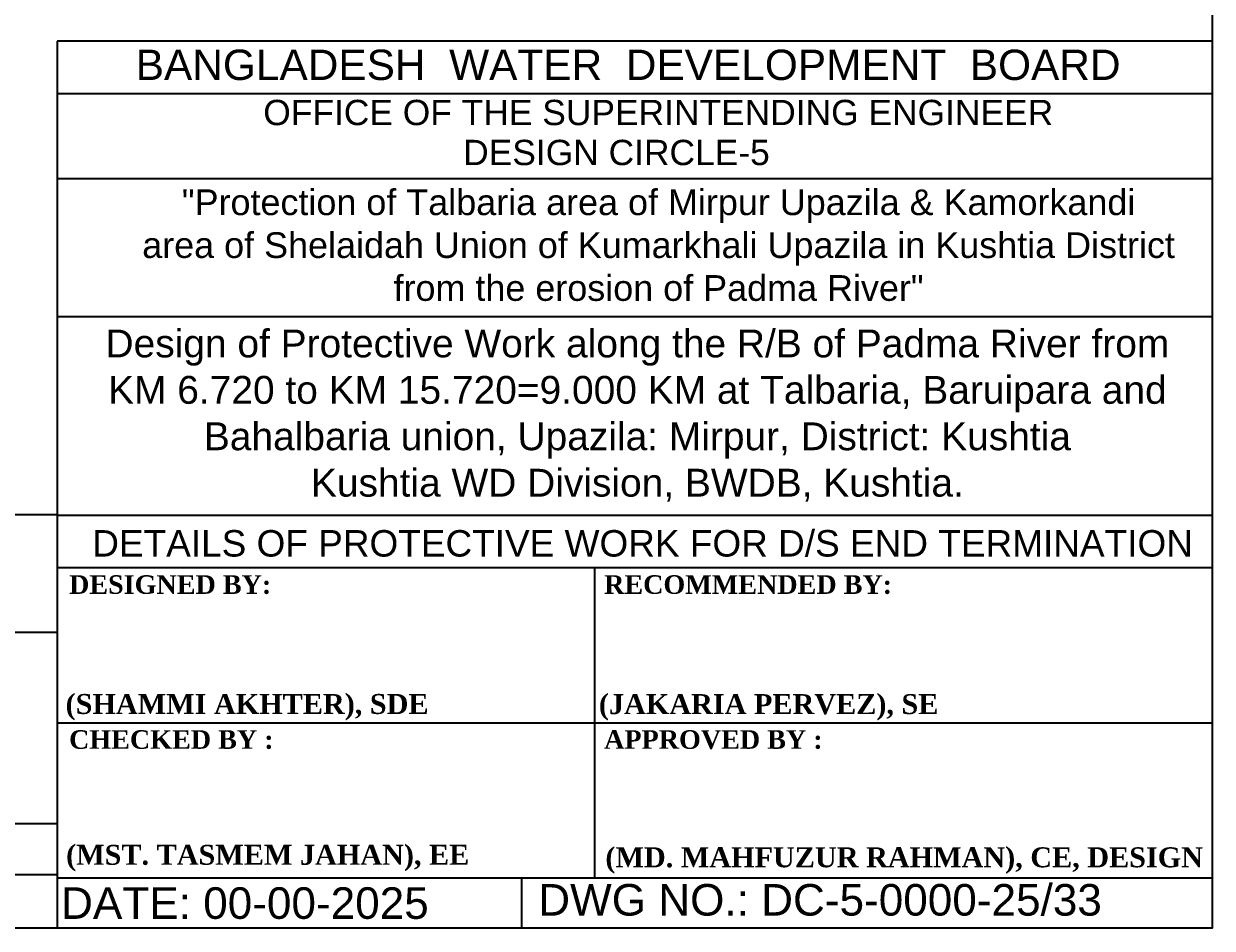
# Model space of a CAD drawing. Header units: inches. Extents: x -8940 to 26362, y -28010 to 990.
# Drawn here: x 4287.5 to 4339.3, y -23376 to -23336.6 of the extents above; entities that cross this region are included whole.
import ezdxf
from ezdxf.enums import TextEntityAlignment as Align

# ---------------------------------------------------------------- set-up
doc = ezdxf.new("R2010")
doc.units = ezdxf.units.IN
doc.header["$MEASUREMENT"] = 0
doc.layers.add('LINE', color=7, linetype='Continuous')
doc.styles.add('Kazi_T_H', font='timesbd.ttf')
doc.styles.get("Standard").update_dxf_attribs({"font": 'arial.ttf'})

msp = doc.modelspace()

# ---------------------------------------------------------------- linework, layer by layer
at = {"layer": 'LINE', "color": 0, "linetype": 'ByBlock', "lineweight": -3, "ltscale": 0.5}
for p, q in [((4288.995401, -23337.364703), (4288.995401, -23375.991833)), ((4339.282946, -23337.364703), (4288.995401, -23337.364703)), ((4339.282946, -23339.663285), (4288.995401, -23339.663285)), ((4339.282946, -23343.354164), (4288.995401, -23343.354164)), ((4339.284522, -23349.374759), (4288.996978, -23349.374759)), ((4288.995401, -23357.988623), (4248.818298, -23357.988623)), ((4339.282946, -23358.02027), (4288.995401, -23358.02027)), ((4339.282946, -23360.296527), (4288.995401, -23360.296527)), ((4312.404975, -23373.792904), (4312.404975, -23360.296527)), ((4288.995401, -23363.116591), (4248.818298, -23363.116591)), ((4288.995401, -23367.044715), (4339.282946, -23367.044715)), ((4288.995401, -23371.441121), (4248.818298, -23371.441121)), ((4288.995401, -23373.670778), (4248.818298, -23373.670778)), ((4288.995401, -23373.792904), (4339.282946, -23373.792904)), ((4309.234439, -23375.991833), (4309.234439, -23373.792904))]:
    msp.add_line(p, q, dxfattribs=at)
at = {"layer": 'LINE', "color": 7, "lineweight": -2, "ltscale": 0.5}
msp.add_lwpolyline([(4148.770886, -23375.991833), (4148.770886, -23241.27259), (4339.282946, -23241.27259), (4339.282946, -23375.991833), (4148.770886, -23375.991833)], close=True, dxfattribs=at)

# ---------------------------------------------------------------- texts
at = {"layer": 'LINE', "color": 0, "linetype": 'ByBlock', "lineweight": -3, "ltscale": 0.5}
for s, height, p in [('BANGLADESH  WATER  DEVELOPMENT  BOARD', 1.32156831, (4313.856891, -23339.054175)), ('OFFICE OF THE SUPERINTENDING ENGINEER', 1.10227319, (4315.166364, -23341.021471)), ('DESIGN CIRCLE-5', 1.10227319, (4313.348094, -23342.762598))]:
    msp.add_text(s, height=height, dxfattribs=at).set_placement(p, align=Align.CENTER)
msp.add_text('DETAILS OF PROTECTIVE WORK FOR D/S END TERMINATION', height=1.15187549, dxfattribs=at).set_placement((4314.484995, -23359.208594), align=Align.MIDDLE)
at = {"layer": 'LINE', "color": 0, "linetype": 'ByBlock', "lineweight": -3, "ltscale": 0.5, "style": 'Kazi_T_H'}
for s, p in [('DESIGNED BY:', (4289.517339, -23361.430222)), ('RECOMMENDED BY:', (4312.809866, -23361.430222)), ('CHECKED BY :', (4289.517339, -23368.178411)), ('APPROVED BY :', (4312.809866, -23368.178411))]:
    msp.add_text(s, height=0.80978262, dxfattribs=at).set_placement(p)
at = {"layer": 'LINE', "lineweight": 50, "ltscale": 0.5, "style": 'Kazi_T_H'}
for s, p in [('(SHAMMI AKHTER), SDE', (4289.368083, -23366.662135)), ('(JAKARIA PERVEZ), SE ', (4312.584387, -23366.666922)), ('(MST. TASMEM JAHAN), EE', (4289.388496, -23373.229596)), ('(MD. MAHFUZUR RAHMAN), CE, DESIGN ', (4312.867684, -23373.337941))]:
    msp.add_text(s, height=0.86969211, dxfattribs=at).set_placement(p)
at = {"layer": 'LINE', "color": 0, "linetype": 'ByBlock', "lineweight": -3, "ltscale": 0.5}
for s, p in [('DWG NO.: DC-5-0000-25/33', (4309.943107, -23375.4421)), ('DATE: 00-00-2025', (4289.170119, -23375.583557))]:
    msp.add_text(s, height=1.37433059, dxfattribs=at).set_placement(p)
at = {"layer": 'LINE', "color": 0, "linetype": 'ByBlock', "lineweight": -3, "ltscale": 0.5, "attachment_point": 2}
for s, insert, char_height, width in [('\\pt4.784;"Protection of Talbaria area of Mirpur Upazila & Kamorkandi \\Parea of Shelaidah Union of Kumarkhali Upazila in Kushtia District \\Pfrom the erosion of Padma River"', (4315.181584, -23343.818805), 1.12, 54.73696935), ('Design of Protective Work along the R/B of Padma River from \\PKM 6.720 to KM 15.720=9.000 KM at Talbaria, Baruipara and Bahalbaria union, Upazila: Mirpur, District: Kushtia\\PKushtia WD Division, BWDB, Kushtia.', (4314.260211, -23349.920919), 1.212500514, 52.55797949)]:
    msp.add_mtext(s, dxfattribs=dict(at, insert=insert, char_height=char_height, width=width))

doc.saveas('drawing.dxf')
